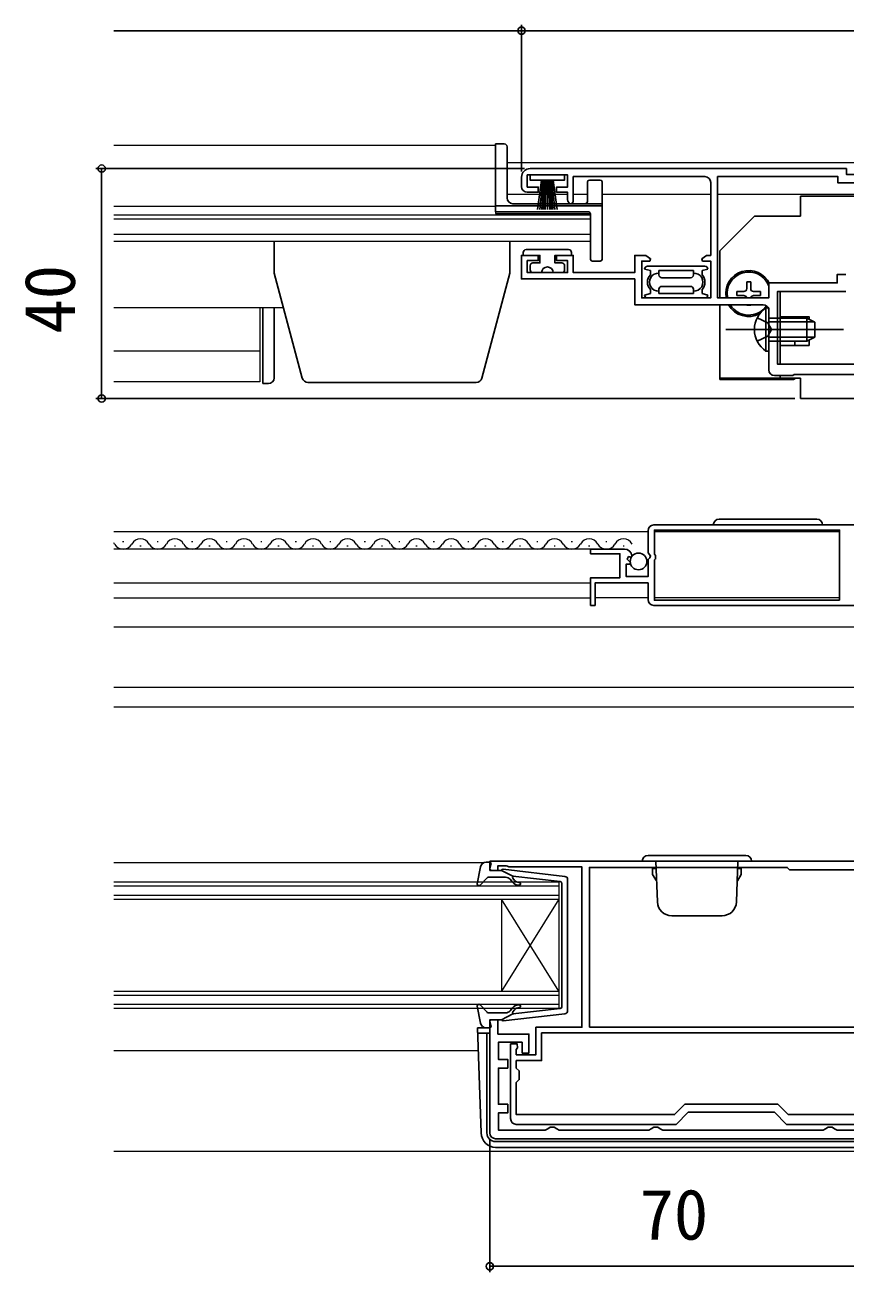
# Model space of a CAD drawing. Units: millimetres, scale not verified. Extents: x -525 to 525, y -782 to 778.
# Drawn here: x 181.9 to 324.5, y -172.5 to 44.5 of the extents above; entities that cross this region are included whole.
import ezdxf
from ezdxf.enums import TextEntityAlignment as Align

# ---------------------------------------------------------------- set-up
doc = ezdxf.new("R2010")
doc.units = ezdxf.units.MM
doc.header["$LTSCALE"] = 4
for name, color, linetype in [('0-2_YKK_11', 7, 'Continuous'), ('0-5_YKK_13', 4, 'Continuous'), ('0-7_YKK_D', 6, 'Continuous')]:
    doc.layers.add(name, color=color, linetype=linetype)
doc.layers.add('0-4_YKK_12', color=2, linetype='Continuous', lineweight=18)
doc.styles.add('ＭＳ ゴシック', font='')
doc.styles.get('ＭＳ ゴシック').set_extended_font_data('MS Gothic')

msp = doc.modelspace()

# ---------------------------------------------------------------- linework, layer by layer
at = {"layer": '0-2_YKK_11'}
for p, q in [((268.244, 16.388), (268.244, 17.988)), ((311.244, -15.512), (311.244, -5.212)), ((340.244, -42.511), (291.244, -42.511)), ((263.744, -149.313), (331.744, -149.313))]:
    msp.add_line(p, q, dxfattribs=at)
for points in [[(276.244, 14.088), (276.244, 15.388), (274.344, 15.388), (274.344, 16.288), (276.244, 16.288), (276.244, 18.388), (269.244, 18.388), (269.244, 16.288), (271.144, 16.288), (271.144, 15.388), (269.244, 15.388)], [(269.744, 19.488), (324.744, 19.488), (324.744, 18.488), (355.744, 18.488), (355.744, 19.488), (410.744, 19.488)], [(300.144, 18.088), (277.244, 18.088), (277.244, 13.688), (276.944, 13.388)], [(324.644, 1.088), (323.144, 1.088), (323.144, -0.412), (311.244, -0.412), (311.244, -3.012), (302.344, -3.012), (302.344, 18.088), (323.244, 18.088), (323.244, 16.988), (330.744, 16.988)], [(324.644, 1.088), (323.144, 1.088), (323.144, -0.412), (311.244, -0.412), (311.244, -3.012), (302.344, -3.012), (302.344, 18.088), (323.244, 18.088), (323.244, 16.988), (330.744, 16.988)], [(310.244, -4.212), (287.944, -4.212), (287.944, 0.288), (268.244, 0.288), (268.244, 4.388), (271.144, 4.388), (271.144, 3.488), (269.244, 3.488), (269.244, 1.388), (276.244, 1.388), (276.244, 3.488), (274.344, 3.488), (274.344, 4.388), (277.244, 4.388), (277.244, 1.388), (287.944, 1.388), (287.944, 4.388), (289.867, 4.388), (290.684, 3.816), (290.549, 3.388), (289.144, 3.388), (289.144, -3.012), (301.144, -3.012), (301.144, 3.388), (299.738, 3.388), (299.603, 3.816), (300.42, 4.388), (301.144, 4.388), (301.144, 17.088)], [(367.744, -14.512), (312.744, -14.512), (312.744, -1.912), (324.644, -1.912)], [(367.744, -14.512), (312.744, -14.512), (312.744, -1.912), (324.644, -1.912)], [(368.244, -16.512), (365.044, -16.512), (364.844, -16.312), (315.644, -16.312), (315.444, -16.512), (312.244, -16.512)], [(290.244, -43.511), (290.244, -47.342), (290.697, -47.882), (290.544, -48.211), (290.244, -48.511), (290.244, -51.511), (286.444, -51.511), (286.444, -49.311), (287.061, -49.311), (287.168, -49.052), (286.603, -48.487), (286.873, -48.018), (287.192, -48.104), (287.443, -47.893)], [(286.148, -46.711), (280.244, -46.711), (280.244, -47.511), (285.344, -47.511), (285.344, -51.711), (280.244, -51.711), (280.244, -56.511), (281.044, -56.511), (281.044, -52.611), (290.244, -52.611), (290.244, -55.511)], [(291.244, -56.511), (330.944, -56.511), (330.944, -55.711), (330.044, -55.711), (330.044, -54.411), (334.244, -54.411), (334.244, -55.711), (333.344, -55.711), (333.344, -56.511), (339.694, -56.511)], [(262.744, -101.013), (332.744, -101.013), (332.744, -102.713), (333.944, -102.713), (333.944, -102.313)], [(266.344, -145.813), (266.344, -132.813), (267.494, -132.813), (267.574, -133.503), (267.344, -133.795), (267.344, -134.713), (270.744, -134.713), (270.744, -129.913), (278.744, -129.913), (278.744, -102.013), (266.044, -102.013), (265.82, -101.913), (265.597, -101.813), (264.144, -101.813), (264.144, -102.613), (262.744, -102.613), (262.744, -101.013)], [(268.344, -134.413), (269.544, -134.413), (269.544, -131.113), (264.144, -131.113), (264.144, -128.613), (262.744, -128.613), (262.744, -148.313)], [(331.244, -147.813), (323.11, -147.813), (322.677, -147.563), (322.244, -147.313), (321.544, -147.313), (321.111, -147.563), (320.678, -147.813), (292.81, -147.813), (292.377, -147.563), (291.944, -147.313), (291.244, -147.313), (290.811, -147.563), (290.378, -147.813), (274.81, -147.813), (274.377, -147.563), (273.944, -147.313), (273.244, -147.313), (272.811, -147.563), (272.378, -147.813), (264.244, -147.813), (264.244, -144.813), (265.844, -144.813), (265.844, -143.313), (264.244, -143.313), (264.244, -137.013), (265.844, -137.013), (265.844, -135.513), (264.244, -135.513), (264.244, -132.513), (268.344, -132.513), (268.344, -134.413)], [(328.144, -146.813), (314.344, -146.813), (312.244, -144.713), (297.244, -144.713), (295.144, -146.813), (267.344, -146.813)]]:
    msp.add_lwpolyline(points, dxfattribs=at)
for points in [[(323.547, -55.611), (291.344, -55.611), (291.344, -48.611), (291.544, -48.411), (291.544, -47.811), (291.344, -47.611), (291.344, -43.411), (323.547, -43.411)], [(280.044, -129.913), (328.144, -129.913), (328.144, -126.613), (327.044, -126.613), (327.044, -118.913), (331.144, -118.913), (331.144, -102.513), (314.844, -102.513), (314.444, -102.113), (280.044, -102.113)], [(271.744, -130.913), (328.144, -130.913), (328.144, -137.013), (327.644, -137.513), (327.644, -139.013), (328.144, -139.513), (328.144, -145.113), (314.624, -145.113), (312.824, -143.313), (296.664, -143.313), (294.864, -145.113), (267.344, -145.113), (267.344, -139.513), (267.844, -139.013), (267.844, -137.513), (267.344, -137.013), (267.344, -135.713), (271.744, -135.713)]]:
    msp.add_lwpolyline(points, close=True, dxfattribs=at)
for centre, radius, start, end in [((269.744, 17.988), 1.5, 90.00001, 179.99999), ((300.144, 17.088), 1, 0.00001, 89.99999), ((269.244, 16.388), 1, 180.00001, 269.99999), ((276.944, 14.088), 0.7, 180.00001, 269.99999), ((310.244, -5.212), 1, 0.00001, 89.99999), ((312.244, -15.512), 1, 180.00001, 269.99999), ((291.244, -43.511), 1, 90.00001, 179.99999), ((286.148, -48.011), 1.3, 5.2159, 90.00002), ((291.244, -55.511), 1, 180.00001, 269.99999), ((267.344, -145.813), 1, 180.00001, 269.99999), ((263.744, -148.313), 1, 180.00001, 269.99999)]:
    msp.add_arc(centre, radius, start, end, dxfattribs=at)
at = {"layer": '0-4_YKK_12'}
for p, q in [((263.745, 23.488), (197.374, 23.488)), ((263.745, 23.488), (263.745, 11.688)), ((414.742, 20.485), (265.745, 20.485)), ((276.244, 14.985), (265.744, 14.985)), ((279.744, 14.985), (277.244, 14.985)), ((301.144, 14.985), (282.244, 14.985)), ((378.144, 14.985), (302.344, 14.985)), ((263.745, 12.888), (197.374, 12.888)), ((280.244, 11.388), (197.374, 11.388)), ((263.745, 11.688), (280.244, 11.688)), ((280.244, 11.688), (280.244, 6.789)), ((280.244, 10.704), (197.374, 10.704)), ((280.244, 8.032), (197.374, 8.032)), ((280.244, 6.788), (197.374, 6.788)), ((226.851, -4.712), (197.374, -4.712)), ((222.744, -4.712), (222.744, -17.612)), ((197.374, -12.212), (222.744, -12.212)), ((222.744, -17.612), (197.374, -17.612)), ((290.244, -43.711), (197.374, -43.711)), ((199.098, -45.449), (198.898, -45.449)), ((205.097, -45.449), (204.897, -45.449)), ((211.097, -45.449), (210.897, -45.449)), ((217.097, -45.449), (216.897, -45.449)), ((223.097, -45.449), (222.897, -45.449)), ((229.097, -45.449), (228.897, -45.449)), ((235.097, -45.449), (234.897, -45.449)), ((241.097, -45.45), (240.897, -45.45)), ((247.097, -45.45), (246.897, -45.45)), ((253.097, -45.45), (252.897, -45.45)), ((259.097, -45.45), (258.897, -45.45)), ((265.097, -45.45), (264.897, -45.45)), ((271.097, -45.45), (270.897, -45.45)), ((277.097, -45.45), (276.897, -45.45)), ((283.097, -45.45), (282.897, -45.45)), ((323.547, -43.711), (291.344, -43.711)), ((280.642, -46.711), (197.374, -46.711)), ((202.097, -46.209), (201.897, -46.209)), ((208.097, -46.209), (207.897, -46.209)), ((214.097, -46.209), (213.897, -46.209)), ((220.097, -46.209), (219.897, -46.209)), ((226.097, -46.209), (225.897, -46.209)), ((232.097, -46.209), (231.897, -46.209)), ((238.097, -46.21), (237.897, -46.21)), ((244.097, -46.21), (243.897, -46.21)), ((250.097, -46.21), (249.897, -46.21)), ((256.097, -46.21), (255.897, -46.21)), ((262.097, -46.21), (261.897, -46.21)), ((268.097, -46.21), (267.897, -46.21)), ((274.097, -46.21), (273.897, -46.21)), ((280.097, -46.21), (279.897, -46.21)), ((286.097, -46.21), (285.897, -46.21)), ((197.374, -52.611), (280.244, -52.611)), ((197.374, -55.211), (280.244, -55.211)), ((290.244, -55.211), (281.044, -55.211)), ((323.547, -55.211), (291.344, -55.211)), ((483.591, -60.313), (197.374, -60.313)), ((483.591, -70.812), (197.374, -70.812)), ((483.591, -74.256), (197.374, -74.206)), ((261.656, -101.312), (197.374, -101.312)), ((197.374, -104.61), (274.744, -104.613)), ((197.374, -105.31), (274.749, -105.313)), ((274.744, -104.613), (274.744, -126.613)), ((197.374, -106.91), (274.744, -106.912)), ((197.374, -107.61), (274.744, -107.612)), ((274.744, -107.612), (264.748, -123.613)), ((264.749, -107.613), (264.748, -123.613)), ((274.744, -123.612), (264.748, -107.613)), ((197.374, -123.61), (274.744, -123.612)), ((197.374, -124.31), (274.744, -124.312)), ((197.374, -125.91), (274.744, -125.913)), ((197.374, -126.61), (274.744, -126.613)), ((290.744, -130.913), (276.744, -130.913)), ((260.743, -134.012), (197.374, -134.012)), ((483.591, -151.512), (197.374, -151.512))]:
    msp.add_line(p, q, dxfattribs=at)
for centre, start, end in [((201.997, -46.667), 29.19937, 150.80063), ((207.997, -46.667), 29.19937, 150.80063), ((213.997, -46.667), 29.19937, 150.80063), ((219.997, -46.668), 29.19937, 150.80063), ((225.997, -46.668), 29.19937, 150.80063), ((231.997, -46.668), 29.19937, 150.80063), ((237.997, -46.668), 29.19937, 150.80063), ((243.997, -46.668), 29.19937, 150.80063), ((249.997, -46.668), 29.19937, 150.80063), ((255.997, -46.668), 29.19937, 150.80063), ((261.997, -46.668), 29.19937, 150.80063), ((267.997, -46.668), 29.19937, 150.80063), ((273.997, -46.669), 29.19937, 150.80063), ((279.997, -46.669), 29.19937, 150.80063), ((285.997, -46.669), 29.19937, 150.80063), ((195.998, -46.667), 29.19937, 36.77319), ((198.998, -44.991), 209.19064, 330.80936), ((204.997, -44.991), 209.19064, 330.80936), ((210.997, -44.991), 209.19064, 330.80936), ((216.997, -44.991), 209.19064, 330.80936), ((222.997, -44.991), 209.19064, 330.80936), ((228.997, -44.991), 209.19064, 330.80936), ((234.997, -44.991), 209.19064, 330.80936), ((240.997, -44.992), 209.19064, 330.80936), ((246.997, -44.992), 209.19064, 330.80936), ((252.997, -44.992), 209.19064, 330.80936), ((258.997, -44.992), 209.19064, 330.80936), ((264.997, -44.992), 209.19064, 330.80936), ((270.997, -44.992), 209.19064, 330.80936), ((276.997, -44.992), 209.19064, 330.80936), ((282.997, -44.992), 209.19064, 330.80936)]:
    msp.add_arc(centre, 1.718, start, end, dxfattribs=at)
at = {"layer": '0-5_YKK_13'}
for p, q in [((263.744, 11.988), (263.744, 23.788)), ((265.244, 23.788), (263.744, 23.788)), ((265.744, 14.388), (265.744, 23.288)), ((271.742, 17.488), (271.042, 12.388)), ((271.442, 12.388), (271.942, 17.488)), ((272.142, 17.488), (271.792, 12.388)), ((272.092, 12.388), (272.342, 17.488)), ((272.542, 17.488), (272.342, 12.388)), ((272.742, 17.488), (272.742, 12.388)), ((272.942, 17.488), (273.142, 12.388)), ((273.392, 12.388), (273.142, 17.488)), ((273.342, 17.488), (273.692, 12.388)), ((274.042, 12.388), (273.542, 17.488)), ((273.742, 17.488), (274.442, 12.388)), ((281.944, 17.488), (280.044, 17.488)), ((279.744, 13.888), (279.744, 17.188)), ((282.244, 3.688), (282.244, 17.188)), ((282.244, 13.388), (266.744, 13.388)), ((316.744, 11.199), (316.744, 14.699)), ((316.744, 14.699), (363.744, 14.699)), ((282.244, 12.988), (263.744, 12.988)), ((279.744, 11.988), (263.744, 11.988)), ((280.244, 3.688), (280.244, 11.488)), ((308.744, 11.199), (302.744, 5.199)), ((308.744, 11.199), (316.744, 11.199)), ((225.244, 6.788), (225.244, 1.288)), ((266.244, 6.788), (266.244, 1.288)), ((268.542, 4.388), (268.542, 4.888)), ((276.442, 5.388), (269.042, 5.388)), ((276.942, 4.888), (276.942, 4.388)), ((302.744, 5.199), (302.744, -3.012)), ((269.742, 2.588), (269.742, 1.888)), ((275.742, 1.888), (275.742, 2.588)), ((281.944, 3.388), (280.544, 3.388)), ((290.144, 2.488), (295.144, 2.488)), ((300.144, 2.488), (295.144, 2.488)), ((225.244, 1.288), (230.136, -16.971)), ((266.244, 1.288), (261.351, -16.971)), ((270.242, 1.388), (271.742, 1.388)), ((273.742, 1.388), (275.242, 1.388)), ((290.644, 1.738), (289.644, 1.988)), ((290.644, 1.023), (290.644, 1.738)), ((292.144, 1.738), (295.144, 1.738)), ((292.144, 0.988), (292.144, 1.738)), ((292.644, 0.488), (295.144, 0.488)), ((298.144, 1.738), (295.144, 1.738)), ((297.644, 0.488), (295.144, 0.488)), ((298.144, 0.988), (298.144, 1.738)), ((299.644, 1.738), (300.644, 1.988)), ((299.644, 1.023), (299.644, 1.738)), ((290.644, -2.262), (290.644, -1.546)), ((292.144, -2.262), (292.144, -1.512)), ((292.644, -1.012), (295.144, -1.012)), ((297.644, -1.012), (295.144, -1.012)), ((298.144, -2.262), (298.144, -1.512)), ((299.644, -2.262), (299.644, -1.546)), ((305.694, -1.899), (305.694, -2.599)), ((305.694, -1.899), (306.894, -1.899)), ((307.394, -0.199), (308.094, -0.199)), ((307.394, -0.199), (307.394, -1.399)), ((308.094, -0.199), (308.094, -1.399)), ((308.594, -1.899), (309.794, -1.899)), ((309.794, -1.899), (309.794, -2.599)), ((313.244, -14.512), (313.244, -1.912)), ((290.644, -2.262), (289.644, -2.512)), ((295.144, -3.012), (290.144, -3.012)), ((292.144, -2.262), (295.144, -2.262)), ((298.144, -2.262), (295.144, -2.262)), ((295.144, -3.012), (300.144, -3.012)), ((299.644, -2.262), (300.644, -2.512)), ((302.744, -4.212), (302.744, -17.218)), ((305.694, -2.599), (306.894, -2.599)), ((307.394, -4.212), (307.394, -4.299)), ((307.394, -4.299), (308.094, -4.299)), ((308.094, -4.212), (308.094, -4.299)), ((308.594, -2.599), (309.794, -2.599)), ((223.244, -17.912), (223.244, -4.712)), ((225.244, -16.912), (225.244, -4.712)), ((310.735, -4.762), (311.244, -4.762)), ((311.244, -4.762), (311.244, -12.262)), ((315.744, -6.512), (315.744, -6.3)), ((303.744, -8.512), (324.244, -8.512)), ((311.244, -7.166), (319.152, -7.166)), ((319.244, -7.212), (317.844, -6.512)), ((319.244, -7.212), (319.244, -9.812)), ((311.244, -9.858), (319.152, -9.858)), ((311.244, -10.512), (317.844, -10.512)), ((315.744, -11.3), (315.744, -10.512)), ((319.244, -9.812), (317.844, -10.512)), ((318.244, -10.312), (318.244, -11.3)), ((313.244, -11.3), (318.244, -11.3)), ((302.744, -17), (316.744, -17)), ((302.744, -17.218), (315.544, -17.218)), ((313.244, -17), (313.244, -16.512)), ((315.744, -17.018), (315.744, -17)), ((316.744, -20.5), (316.744, -17)), ((224.244, -17.912), (223.244, -17.912)), ((260.385, -17.712), (231.102, -17.712)), ((316.744, -20.5), (363.744, -20.5)), ((302.594, -41.511), (319.594, -41.511)), ((262.078, -101.213), (262.647, -101.213)), ((262.758, -102.232), (262.936, -101.593)), ((289.244, -101.013), (308.244, -101.013)), ((290.244, -100.013), (307.244, -100.013)), ((291.863, -108.1), (291.615, -101.013)), ((305.625, -108.1), (305.872, -101.013)), ((261.095, -102.03), (260.552, -104.958)), ((262.257, -103.911), (261.068, -105.215)), ((265.48, -103.813), (262.479, -103.813)), ((264.747, -102.613), (263.047, -102.613)), ((264.747, -102.613), (266.747, -103.626)), ((275.804, -103.661), (265.064, -102.415)), ((266.733, -103.972), (267.055, -104.355)), ((274.981, -104.582), (266.747, -103.626)), ((276.247, -127.067), (276.247, -104.158)), ((291.626, -102.313), (291.044, -102.313)), ((291.044, -103.311), (291.044, -102.313)), ((291.044, -103.311), (291.694, -104.437)), ((306.444, -103.311), (305.794, -104.437)), ((305.862, -102.313), (306.444, -102.313)), ((306.444, -103.311), (306.444, -102.313)), ((266.672, -104.677), (266.246, -104.17)), ((275.247, -104.88), (275.247, -115.613)), ((298.744, -110.513), (294.361, -110.513)), ((298.744, -110.513), (303.126, -110.513)), ((275.247, -126.346), (275.247, -115.613)), ((261.095, -129.195), (260.552, -126.267)), ((262.257, -127.315), (261.068, -126.011)), ((265.48, -127.413), (262.479, -127.413)), ((264.747, -128.613), (266.747, -127.599)), ((275.804, -127.564), (265.064, -128.811)), ((266.672, -126.549), (266.246, -127.055)), ((266.733, -127.253), (267.055, -126.87)), ((274.981, -126.644), (266.747, -127.599)), ((261.242, -148.313), (260.604, -130.021)), ((260.615, -130.021), (262.744, -130.021)), ((262.078, -130.013), (262.647, -130.013)), ((262.758, -128.993), (262.936, -129.632)), ((264.747, -128.613), (263.047, -128.613)), ((262.744, -130.92), (260.635, -130.92)), ((262.242, -148.315), (262.242, -130.92)), ((331.742, -149.815), (263.742, -149.815)), ((331.742, -150.815), (263.744, -150.815))]:
    msp.add_line(p, q, dxfattribs=at)
msp.add_lwpolyline([(275.742, 18.388), (275.742, 17.488), (269.742, 17.488), (269.742, 18.388)], close=True, dxfattribs=at)
for points in [[(268.542, 4.388), (271.442, 4.388), (271.442, 3.088), (270.242, 3.088)], [(275.242, 3.088), (274.042, 3.088), (274.042, 4.388), (276.942, 4.388)], [(309.235, -6.462), (311.09, -7.367), (311.699, -8.512)], [(310.735, -4.762), (310.735, -12.262), (311.244, -12.262)], [(313.244, -6.3), (318.244, -6.3), (318.244, -6.712)], [(309.235, -10.562), (311.09, -9.657), (311.699, -8.512)], [(311.244, -6.512), (317.844, -6.512), (317.844, -10.512)]]:
    msp.add_lwpolyline(points, dxfattribs=at)
msp.add_circle((288.594, -48.861), 1.45, dxfattribs=at)
for centre, radius, start, end in [((265.244, 23.288), 0.5, 0, 90), ((280.044, 17.188), 0.3, 90, 180), ((281.944, 17.188), 0.3, 0, 90), ((266.744, 14.388), 1, 180, 270), ((279.244, 13.888), 0.5, 270, 0), ((279.744, 11.488), 0.5, 0, 90), ((269.042, 4.888), 0.5, 90, 180.00026), ((276.442, 4.888), 0.5, 0.00026, 90), ((270.242, 2.588), 0.5, 90, 180.00026), ((272.742, 1.388), 1, 0.00026, 180.00026), ((275.242, 2.588), 0.5, 0.00026, 90), ((280.544, 3.688), 0.3, 180, 270), ((281.944, 3.688), 0.3, 270, 0), ((290.144, 1.988), 0.5, 89.99974, 180), ((300.144, 1.988), 0.5, 0, 89.99974), ((270.242, 1.888), 0.5, 180.00026, 270), ((275.242, 1.888), 0.5, 270, 0.00026), ((292.044, -0.262), 1.9, 137.46284, 222.53664), ((292.044, -0.262), 1.55, 86.30067, 273.69881), ((292.644, 0.988), 0.5, 180, 269.99974), ((297.644, 0.988), 0.5, 269.99974, 0), ((298.244, -0.262), 1.55, 266.30067, 93.69881), ((298.244, -0.262), 1.9, 317.46284, 42.53664), ((307.744, -2.249), 4, 24.77735, 189.53545), ((307.744, -2.249), 3.75, 21.06459, 190.1777), ((292.644, -1.512), 0.5, 89.99974, 180), ((297.644, -1.512), 0.5, 0, 89.99974), ((306.894, -1.399), 0.5, 270, 0), ((308.594, -1.399), 0.5, 180, 270), ((290.144, -2.512), 0.5, 180, 269.99974), ((300.144, -2.512), 0.5, 269.99974, 0), ((307.744, -2.249), 4, 209.38383, 299.05615), ((307.744, -2.249), 3.75, 211.55847, 325.10219), ((306.894, -3.099), 0.5, 22.00805, 90), ((308.594, -3.099), 0.5, 90, 157.99195), ((313.271, -8.512), 4.527, 124.06671, 235.93329), ((307.744, -2.249), 4, 321.08565, 324.6287), ((224.244, -16.912), 1, 270, 0), ((231.102, -16.712), 1, 195, 270), ((260.385, -16.712), 1, 270, 345), ((315.544, -17.018), 0.2, 270, 0), ((302.594, -42.511), 1, 90, 180), ((319.594, -42.511), 1, 0, 90), ((262.078, -102.213), 1, 90, 169.48786), ((262.647, -101.513), 0.3, 344.43464, 90), ((290.244, -101.013), 1, 90, 180), ((307.244, -101.013), 1, 0, 90), ((262.479, -104.113), 0.3, 90, 137.64469), ((263.047, -102.313), 0.3, 164.43464, 270), ((265.03, -102.713), 0.3, 83.37911, 160.52878), ((265.48, -104.813), 1, 40.00001, 90), ((266.886, -103.844), 0.2, 83.37911, 220.00001), ((275.747, -104.158), 0.5, 0, 83.37911), ((260.847, -105.013), 0.3, 169.48786, 317.64469), ((267.821, -103.713), 1.5, 220.00001, 270), ((267.821, -103.713), 1, 220.00001, 270), ((267.821, -104.963), 0.25, 270, 90), ((274.947, -104.88), 0.3, 0, 83.37911), ((294.361, -108.013), 2.5, 182, 270), ((303.126, -108.013), 2.5, 270, 358), ((260.847, -126.213), 0.3, 42.35531, 190.51214), ((262.479, -127.113), 0.3, 222.35531, 270), ((265.48, -126.413), 1, 270, 319.99999), ((267.821, -127.513), 1.5, 90, 139.99999), ((266.886, -127.382), 0.2, 139.99999, 276.62089), ((267.821, -127.513), 1, 90, 139.99999), ((267.821, -126.263), 0.25, 270, 90), ((274.947, -126.346), 0.3, 276.62089, 0), ((275.747, -127.067), 0.5, 276.62089, 0), ((262.078, -129.013), 1, 190.51214, 270), ((262.647, -129.713), 0.3, 270, 15.56536), ((263.047, -128.913), 0.3, 90, 195.56536), ((265.03, -128.513), 0.3, 199.47122, 276.62089), ((263.742, -148.315), 2.5, 180, 270), ((263.742, -148.315), 1.5, 180, 270)]:
    msp.add_arc(centre, radius, start, end, dxfattribs=at)
at = {"layer": '0-7_YKK_D'}
for p, q in [((268.244, 43.488), (197.374, 43.488)), ((268.244, 18.988), (268.244, 44.488)), ((412.244, 43.488), (268.244, 43.488)), ((268.744, 19.488), (194.244, 19.488)), ((195.244, 19.488), (195.244, -20.5)), ((315.744, -20.5), (194.244, -20.5)), ((262.744, -149.313), (262.744, -172.512)), ((262.744, -171.512), (332.744, -171.512))]:
    msp.add_line(p, q, dxfattribs=at)
for centre in [(268.244, 43.488), (268.244, 43.488), (195.244, 19.488), (195.244, -20.5), (262.744, -171.512)]:
    msp.add_circle(centre, 0.637, dxfattribs=at)

# ---------------------------------------------------------------- texts
at = {"layer": '0-7_YKK_D', "style": 'ＭＳ ゴシック'}
msp.add_text('40', height=8.798, rotation=90, dxfattribs=at).set_placement((193.244, -9.233), align=Align.BOTTOM_LEFT)
msp.add_text('70', height=8.798, dxfattribs=at).set_placement((288.744, -169.512), align=Align.BOTTOM_LEFT)

doc.saveas('drawing.dxf')
